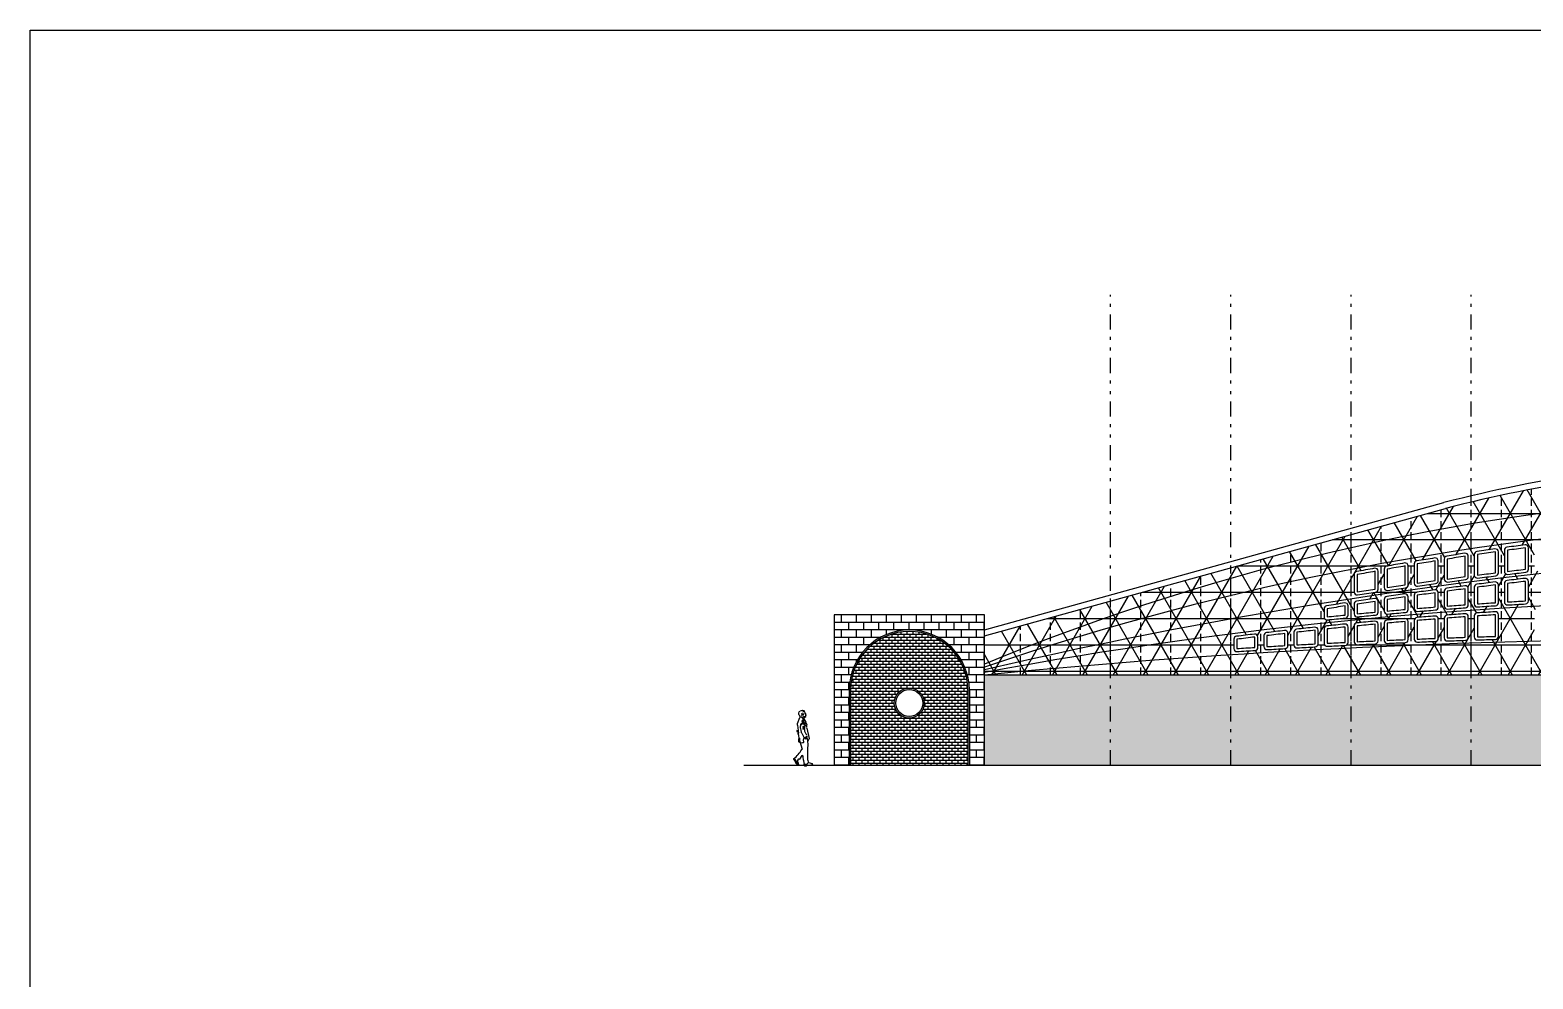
# Model space of a CAD drawing. Header units: inches. Extents: x 21 to 132, y 19 to 196.
# Drawn here: x 21.2 to 71.2, y 164.1 to 195.7 of the extents above; entities that cross this region are included whole.
import ezdxf

# ---------------------------------------------------------------- set-up
doc = ezdxf.new("R2010")
doc.units = ezdxf.units.IN
doc.header["$MEASUREMENT"] = 0
doc.linetypes.add('DIVIDE', pattern=[1.25, 0.5, -0.25, 0, -0.25, 0, -0.25])
doc.linetypes.add('HIDDEN', pattern=[0.375, 0.25, -0.125])
for name, color, linetype in [('ax', 40, 'DIVIDE'), ('FURN', 253, 'Continuous'), ('inwall', 41, 'Continuous'), ('wall', 7, 'Continuous')]:
    doc.layers.add(name, color=color, linetype=linetype)
doc.layers.add('door&win', color=5, linetype='Continuous', lineweight=25)

# ---------------------------------------------------------------- blocks, each defined once
blk = doc.blocks.new('4')
for p, q in [((-0.31, 1.618), (-0.305, 1.657)), ((-0.307, 1.587), (-0.31, 1.618)), ((-0.307, 1.587), (-0.276, 1.522)), ((-0.302, 1.664), (-0.271, 1.703)), ((-0.263, 1.517), (-0.263, 1.499)), ((-0.253, 1.713), (-0.186, 1.732)), ((-0.214, 1.54), (-0.212, 1.553)), ((-0.209, 1.602), (-0.201, 1.618)), ((-0.209, 1.602), (-0.196, 1.571)), ((-0.201, 1.618), (-0.186, 1.618)), ((-0.196, 1.571), (-0.181, 1.561)), ((-0.186, 1.732), (-0.139, 1.721)), ((-0.186, 1.618), (-0.173, 1.587)), ((-0.173, 1.587), (-0.16, 1.577)), ((-0.17, 1.682), (-0.124, 1.701)), ((-0.17, 1.682), (-0.165, 1.67)), ((-0.16, 1.577), (-0.145, 1.587)), ((-0.158, 1.54), (-0.142, 1.525)), ((-0.155, 1.628), (-0.145, 1.587)), ((-0.142, 1.525), (-0.093, 1.522)), ((-0.139, 1.721), (-0.124, 1.708)), ((-0.124, 1.708), (-0.124, 1.701)), ((-0.124, 1.701), (-0.114, 1.682)), ((-0.124, 1.489), (-0.067, 1.522)), ((-0.114, 1.682), (-0.103, 1.651)), ((-0.103, 1.651), (-0.103, 1.633)), ((-0.103, 1.633), (-0.08, 1.618)), ((-0.08, 1.618), (-0.07, 1.602)), ((-0.072, 1.571), (-0.07, 1.602)), ((-0.072, 1.571), (-0.07, 1.553)), ((-0.067, 1.522), (-0.07, 1.553)), ((-0.356, 1.047), (-0.344, 1.078)), ((-0.356, 1.047), (-0.356, 1.037)), ((-0.354, 1.006), (-0.356, 1.037)), ((-0.354, 1.006), (-0.331, 0.926)), ((-0.348, 1.295), (-0.274, 1.489)), ((-0.348, 1.23), (-0.348, 1.295)), ((-0.348, 1.23), (-0.32, 0.972)), ((-0.274, 1.489), (-0.263, 1.499)), ((-0.257, 1.154), (-0.243, 1.07)), ((-0.253, 1.13), (-0.251, 1.161)), ((-0.251, 1.168), (-0.24, 1.272)), ((-0.243, 1.07), (-0.222, 0.988)), ((-0.24, 1.272), (-0.23, 1.287)), ((-0.232, 1.295), (-0.23, 1.287)), ((-0.23, 1.287), (-0.163, 1.331)), ((-0.22, 1.496), (-0.105, 1.387)), ((-0.196, 1.279), (-0.191, 1.295)), ((-0.196, 1.279), (-0.181, 1.282)), ((-0.191, 1.349), (-0.168, 1.36)), ((-0.191, 1.349), (-0.189, 1.36)), ((-0.189, 1.36), (-0.17, 1.375)), ((-0.186, 1.168), (-0.106, 1.228)), ((-0.181, 1.282), (-0.165, 1.29)), ((-0.17, 1.375), (-0.132, 1.378)), ((-0.168, 1.36), (-0.155, 1.372)), ((-0.168, 1.101), (-0.163, 1.117)), ((-0.168, 1.101), (-0.16, 1.101)), ((-0.163, 1.331), (-0.147, 1.336)), ((-0.163, 1.117), (-0.106, 1.181)), ((-0.16, 1.254), (-0.137, 1.285)), ((-0.155, 1.372), (-0.147, 1.378)), ((-0.147, 1.336), (-0.134, 1.331)), ((-0.147, 1.321), (-0.134, 1.331)), ((-0.142, 1.46), (-0.132, 1.473)), ((-0.142, 1.46), (-0.139, 1.445)), ((-0.142, 1.437), (-0.139, 1.445)), ((-0.137, 1.285), (-0.119, 1.297)), ((-0.137, 1.269), (-0.106, 1.29)), ((-0.135, 1.441), (-0.077, 1.331)), ((-0.132, 1.473), (-0.124, 1.489)), ((-0.121, 1.295), (-0.106, 1.29)), ((-0.121, 1.086), (-0.096, 1.212)), ((-0.106, 1.29), (-0.098, 1.29)), ((-0.106, 1.228), (-0.096, 1.228)), ((-0.098, 1.324), (-0.09, 1.347)), ((-0.098, 1.29), (-0.09, 1.274)), ((-0.093, 1.246), (-0.096, 1.343)), ((-0.096, 1.228), (-0.096, 1.212)), ((-0.093, 1.246), (-0.093, 1.23)), ((-0.09, 1.364), (-0.044, 1.243)), ((-0.041, 1.174), (-0.044, 1.23)), ((-0.041, 1.14), (-0.039, 1.155)), ((-0.041, 1.14), (0.041, 0.796)), ((-0.331, 0.926), (-0.32, 0.915)), ((-0.318, 0.926), (-0.32, 0.972)), ((-0.32, 0.915), (-0.305, 0.778)), ((-0.305, 0.683), (-0.305, 0.778)), ((-0.305, 0.683), (-0.302, 0.675)), ((-0.302, 0.675), (-0.294, 0.672)), ((-0.294, 0.672), (-0.271, 0.675)), ((-0.276, 0.688), (-0.196, 0.44)), ((-0.274, 0.703), (-0.271, 0.778)), ((-0.274, 0.703), (-0.261, 0.69)), ((-0.271, 0.778), (-0.269, 0.802)), ((-0.266, 0.675), (-0.261, 0.69)), ((-0.258, 0.649), (-0.181, 0.662)), ((-0.222, 0.988), (-0.204, 0.972)), ((-0.204, 0.972), (-0.124, 0.817)), ((-0.181, 0.662), (-0.15, 0.654)), ((-0.15, 0.654), (-0.142, 0.667)), ((-0.145, 0.747), (-0.124, 0.817)), ((-0.142, 0.667), (-0.145, 0.747)), ((-0.121, 0.82), (-0.108, 0.817)), ((-0.108, 0.817), (-0.044, 0.866)), ((-0.108, 0.817), (-0.103, 0.802)), ((-0.103, 0.802), (-0.09, 0.789)), ((-0.09, 0.789), (-0.075, 0.781)), ((-0.075, 0.781), (-0.059, 0.791)), ((-0.059, 0.791), (-0.034, 0.843)), ((-0.052, 0.858), (-0.049, 0.843)), ((-0.049, 0.843), (-0.003, 0.698)), ((-0.041, 0.882), (-0.034, 0.843)), ((-0.041, 0.866), (-0.034, 0.853)), ((-0.01, 0.455), (0.003, 0.585)), ((-0.008, 0.714), (-0.008, 0.74)), ((-0.008, 0.74), (0.008, 0.727)), ((0.003, 0.595), (-0.003, 0.698)), ((0.008, 0.727), (0.021, 0.732)), ((0.021, 0.732), (0.041, 0.778)), ((0.041, 0.796), (0.041, 0.778)), ((-0.473, 0.089), (-0.46, 0.068)), ((-0.462, 0.13), (-0.455, 0.13)), ((-0.46, 0.068), (-0.444, 0.058)), ((-0.455, 0.13), (-0.372, -0.012)), ((-0.431, 0.011), (-0.426, 0.003)), ((-0.341, 0.003), (-0.325, 0.101)), ((-0.341, 0.003), (-0.318, -0.074)), ((-0.336, 0.021), (-0.333, 0.068)), ((-0.325, 0.101), (-0.315, 0.117)), ((-0.315, 0.117), (-0.269, 0.101)), ((-0.269, 0.101), (-0.196, 0.223)), ((-0.24, 0.391), (-0.196, 0.44)), ((-0.196, 0.223), (-0.181, 0.236)), ((-0.181, 0.236), (-0.168, 0.197)), ((-0.152, 0.068), (-0.163, 0.182)), ((-0.152, 0.068), (-0.134, -0.028)), ((-0.008, 0.068), (-0.01, 0.455)), ((-0.008, 0.068), (0.005, 0.003)), ((-0.372, -0.012), (-0.331, -0.061)), ((-0.331, -0.079), (-0.318, -0.074)), ((-0.134, -0.028), (-0.119, -0.048)), ((-0.121, -0.092), (-0.124, -0.061)), ((-0.121, -0.092), (-0.111, -0.108)), ((-0.119, -0.048), (-0.067, -0.059)), ((-0.111, -0.108), (0.072, -0.097)), ((-0.111, -0.108), (-0.106, -0.126)), ((-0.106, -0.126), (-0.052, -0.121)), ((-0.065, -0.061), (-0.052, -0.061)), ((-0.052, -0.121), (-0.041, -0.105)), ((0.013, -0.01), (0.137, -0.043)), ((0.072, -0.097), (0.134, -0.074)), ((0.134, -0.074), (0.147, -0.061)), ((0.137, -0.043), (0.147, -0.059))]:
    blk.add_line(p, q)
for centre, radius, start, end in [((-0.231, 1.391), 0.113, 38.0128, 106.5863), ((-0.105, 1.181), 0.146, 106.593, 172.6097), ((-0.149, 1.342), 0.0646, 88.5317, 148.6993), ((0.149, 1.103), 0.271, 183.6713, 224.5706), ((-1.041, 0.89), 0.954, 306.1676, 330.985), ((-0.429, 0.112), 0.0497, 171.0275, 207.8969), ((-0.262, 0.093), 0.186, 191.1032, 248.2953), ((-0.082, 0.046), 0.11, 287.3299, 329.405)]:
    blk.add_arc(centre, radius, start, end)

msp = doc.modelspace()

# ---------------------------------------------------------------- hatches: boundary and pattern name
at = {"layer": 'door&win'}
h = msp.add_hatch(color=256, dxfattribs=at)
h.dxf.hatch_style = 1
h.paths.add_polyline_path([(50.9192, 173.28348, 1), (49.9192, 173.28348, 1)])
h.paths.add_polyline_path([(50.8692, 173.28348, 1), (49.9692, 173.28348, 1)], flags=16)
at = {"layer": 'FURN'}
h = msp.add_hatch(dxfattribs=at)
h.set_pattern_fill('NET3', color=256, scale=7)
h.set_pattern_definition([(0, (187.1127, 140.2194), (0, 0.875), []), (60, (187.1127, 140.2194), (-0.757772, 0.4375), []), (120, (187.1127, 140.2194), (-0.757772, -0.4375), [])])
h.paths.add_polyline_path([(78.11922, 181.21451, 0.00522795), (77.11926, 181.16179), (77.11926, 174.21469), (78.11928, 174.21469)])
h.paths.add_polyline_path([(77.11926, 181.16179, 0.02100833), (73.11926, 180.73967), (73.11926, 174.21469), (77.11926, 174.21469)])
h.paths.add_polyline_path([(76.11926, 178.97454), (76.11926, 178.25033, -0.38957457), (76.02774, 178.15069, 0.00092905), (75.42811, 178.09857, -0.44039823), (75.31926, 178.19818), (75.31926, 178.9263, -0.39002851), (75.41094, 179.02595, -0.00152008), (76.01155, 179.07425, -0.43700783)], flags=16)
h.paths.add_polyline_path([(76.01926, 178.97454), (76.01926, 178.25033, 0.00092905), (75.41926, 178.19818), (75.41926, 178.9263, -0.00152008)], flags=0)
h.paths.add_polyline_path([(75.11926, 178.8921), (75.11926, 178.16216, -0.38779202), (75.02835, 178.06257, 0.00108453), (74.32879, 177.99718, -0.44243434), (74.21926, 178.09672), (74.21926, 178.82831, -0.38681888), (74.30983, 178.92786, -0.00177505), (75.01054, 178.99172, -0.44002898)], flags=16)
h.paths.add_polyline_path([(75.01926, 178.8921), (75.01926, 178.16216, 0.00108453), (74.31926, 178.09672), (74.31926, 178.82831, -0.00177505)], flags=0)
h.paths.add_polyline_path([(76.91132, 178.02278, -0.43768716), (77.01926, 177.92309), (77.01926, 176.90108, -0.40967608), (76.92081, 176.80109, 0.00087011), (76.42116, 176.79247, -0.41978871), (76.31926, 176.89245), (76.31926, 177.88249, -0.39022907), (76.41101, 177.98215, -0.00077576)], flags=16)
h.paths.add_polyline_path([(76.11926, 177.84889), (76.11926, 176.8843, -0.40784815), (76.02144, 176.78432, 0.00104427), (75.42186, 176.77001, -0.42183731), (75.31926, 176.86997), (75.31926, 177.7966, -0.38844168), (75.4104, 177.89621, -0.00093137), (76.01077, 177.94852, -0.43935221)], flags=16)
h.paths.add_polyline_path([(76.91926, 177.92309), (76.91926, 176.90108, 0.00087011), (76.41926, 176.89245), (76.41926, 177.88249, -0.00077576)], flags=0)
h.paths.add_polyline_path([(76.01926, 177.84889), (76.01926, 176.8843, 0.00104427), (75.41926, 176.86997), (75.41926, 177.7966, -0.00093137)], flags=0)
h.paths.add_polyline_path([(75.11926, 177.76049), (75.11926, 176.85903, -0.40581956), (75.02214, 176.75907, 0.00121856), (74.32262, 176.73725, -0.42409467), (74.21926, 176.83719), (74.21926, 177.69489, -0.3864769), (74.30971, 177.79443, -0.00108724), (75.01015, 177.86008, -0.4412056)], flags=16)
h.paths.add_polyline_path([(75.01926, 177.76049), (75.01926, 176.85903, 0.00121856), (74.31926, 176.83719), (74.31926, 177.69489, -0.00108724)], flags=0)
h.paths.add_polyline_path([(74.01926, 178.7896), (74.01926, 178.05795, -0.38583253), (73.92903, 177.95843, 0.00093018), (73.3294, 177.89843, -0.44428916), (73.21926, 177.99792), (73.21926, 178.72847, -0.38390412), (73.30882, 178.82793, -0.00152304), (73.90943, 178.88912, -0.44336317)], flags=16)
h.paths.add_polyline_path([(73.91926, 178.7896), (73.91926, 178.05795, 0.00093018), (73.31926, 177.99792), (73.31926, 178.72847, -0.00152304)], flags=0)
h.paths.add_polyline_path([(74.01926, 177.65602), (74.01926, 176.82318, -0.40359094), (73.9229, 176.72325, 0.00104475), (73.32332, 176.70016, -0.4261505), (73.21926, 176.80008), (73.21926, 177.59584, -0.38469187), (73.3091, 177.69532, -0.00093251), (73.90947, 177.75554, -0.44324848)], flags=16)
h.paths.add_polyline_path([(76.11926, 176.4842), (76.11926, 175.61137, -0.41253056), (76.01984, 175.51138, 0.00059598), (75.42008, 175.50721, -0.41659782), (75.31926, 175.60721), (75.31926, 176.46984, -0.40660958), (75.41666, 176.5698, -0.00104719), (76.01708, 176.58418, -0.42062565)], flags=16)
h.paths.add_polyline_path([(73.91926, 177.65602), (73.91926, 176.82318, 0.00104475), (73.31926, 176.80008), (73.31926, 177.59584, -0.00093251)], flags=0)
h.paths.add_polyline_path([(76.01926, 176.4842), (76.01926, 175.61137, 0.00059598), (75.41926, 175.60721), (75.41926, 176.46984, -0.00104719)], flags=0)
h.paths.add_polyline_path([(75.11926, 176.45886), (75.11926, 175.60364, -0.41136868), (75.02023, 175.50364, 0.00069534), (74.32051, 175.49587, -0.4178807), (74.21926, 175.59586), (74.21926, 176.43697, -0.40437371), (74.31589, 176.53691, -0.00122197), (75.01638, 176.55882, -0.42268134)], flags=16)
h.paths.add_polyline_path([(75.01926, 176.45886), (75.01926, 175.60364, 0.00069534), (74.31926, 175.59586), (74.31926, 176.43697, -0.00122197)], flags=0)
h.paths.add_polyline_path([(74.01926, 176.42292), (74.01926, 175.59054, -0.41009166), (73.92067, 175.49055, 0.00059604), (73.32091, 175.48138, -0.41904804), (73.21926, 175.58137), (73.21926, 176.39975, -0.40234361), (73.31519, 176.49966, -0.00104767), (73.91561, 176.52285, -0.42494658)], flags=16)
h.paths.add_polyline_path([(73.91926, 176.42292), (73.91926, 175.59054, 0.00059604), (73.31926, 175.58137), (73.31926, 176.39975, -0.00104767)], flags=0)
h.paths.add_polyline_path([(73.11926, 180.73967, 0.02127416), (69.11926, 179.97166), (69.11926, 174.21469), (73.11926, 174.21469)])
h.paths.add_polyline_path([(70.9064, 178.54608, -0.45251876), (71.01926, 178.44691), (71.01926, 177.7352, -0.38049458), (70.93088, 177.63588, 0.00093208), (70.33125, 177.56458, -0.4498764), (70.21926, 177.66386), (70.21926, 178.36722, -0.37517389), (70.30579, 178.4663, -0.0015285)], flags=16)
h.paths.add_polyline_path([(71.3068, 178.59718, -0.00152651), (71.90741, 178.67074, -0.44945634), (72.01926, 178.57145), (72.01926, 177.84907, -0.38227298), (71.93027, 177.74967, 0.00093141), (71.33064, 177.68215, -0.4480101), (71.21926, 177.7815), (71.21926, 178.49796, -0.37808197)], flags=16)
h.paths.add_polyline_path([(70.91926, 178.44691), (70.91926, 177.7352, 0.00093208), (70.31926, 177.66386), (70.31926, 178.36722, -0.0015285)], flags=0)
h.paths.add_polyline_path([(71.31926, 178.49796, -0.00152651), (71.91926, 178.57145), (71.91926, 177.84907, 0.00093141), (71.31926, 177.7815)], flags=0)
h.paths.add_polyline_path([(70.01926, 178.31201), (70.01926, 177.61504, -0.37871698), (69.9315, 177.51579, 0.00093279), (69.33187, 177.44072, -0.45174671), (69.21926, 177.53992), (69.21926, 178.22608, -0.37226733), (69.30478, 178.32503, -0.00153065), (69.90539, 178.41104, -0.45559232)], flags=16)
h.paths.add_polyline_path([(69.91926, 178.31201), (69.91926, 177.61504, 0.00093279), (69.31926, 177.53992), (69.31926, 178.22608, -0.00153065)], flags=0)
h.paths.add_polyline_path([(70.90761, 177.43179, -0.4488431), (71.01926, 177.33247), (71.01926, 176.68252, -0.3975268), (70.92499, 176.58268, 0.00104582), (70.32541, 176.54703, -0.43234031), (70.21926, 176.64684), (70.21926, 177.26095, -0.37934246), (70.30724, 177.36022, -0.00093442)], flags=16)
h.paths.add_polyline_path([(70.91926, 177.33247), (70.91926, 176.68252, 0.00104582), (70.31926, 176.64684), (70.31926, 177.26095, -0.00093442)], flags=0)
h.paths.add_polyline_path([(70.01926, 177.212), (70.01926, 176.62165, -0.39550955), (69.92569, 176.52186, 0.00104628), (69.3261, 176.482, -0.43441143), (69.21926, 176.58177), (69.21926, 177.13669, -0.37756095), (69.30662, 177.23589, -0.00093513), (69.90699, 177.31125, -0.45071581)], flags=16)
h.paths.add_polyline_path([(72.30848, 177.58993, -0.00093311), (72.90885, 177.65392, -0.44510953), (73.01926, 177.55446), (73.01926, 176.78328, -0.40156738), (72.9236, 176.68337, 0.00104505), (72.32402, 176.6561, -0.42820997), (72.21926, 176.75598), (72.21926, 177.49051, -0.38290783)], flags=16)
h.paths.add_polyline_path([(69.91926, 177.212), (69.91926, 176.62165, 0.00104628), (69.31926, 176.58177), (69.31926, 177.13669, -0.00093513)], flags=0)
h.paths.add_polyline_path([(72.31926, 177.49051, -0.00093311), (72.91926, 177.55446), (72.91926, 176.78328, 0.00104505), (72.31926, 176.75598)], flags=0)
h.paths.add_polyline_path([(71.3138, 176.40416, -0.00122304), (72.01429, 176.44077, -0.42886959), (72.11926, 176.3409), (72.11926, 175.55658, -0.40788839), (72.02143, 175.45661, 0.00069548), (71.3217, 175.44049, -0.42138589), (71.21926, 175.54046), (71.21926, 176.30431, -0.39829012)], flags=16)
h.paths.add_polyline_path([(71.31926, 176.30431, -0.00122304), (72.01926, 176.3409), (72.01926, 175.55658, 0.00069548), (71.31926, 175.54046)], flags=0)
h.paths.add_polyline_path([(70.01926, 176.22082), (70.01926, 175.50236, -0.40545671), (69.92226, 175.4024, 0.00059626), (69.3225, 175.38369, -0.42372811), (69.21926, 175.48364), (69.21926, 176.18083, -0.39424481), (69.3124, 176.28059, -0.00104921), (69.91282, 176.32061, -0.43322162)], flags=16)
h.paths.add_polyline_path([(69.91926, 176.22082), (69.91926, 175.50236, 0.00059626), (69.31926, 175.48364), (69.31926, 176.18083, -0.00104921)], flags=0)
h.paths.add_polyline_path([(72.41457, 176.46016, -0.0008733), (72.91491, 176.48281, -0.42700966), (73.01926, 176.3829), (73.01926, 175.57446, -0.40893165), (72.92107, 175.47447, 0.00049673), (72.42127, 175.46495, -0.42009954), (72.31926, 175.56493), (72.31926, 176.36027, -0.40051847)], flags=16)
h.paths.add_polyline_path([(72.41926, 176.36027, -0.0008733), (72.91926, 176.3829), (72.91926, 175.57446, 0.00049673), (72.41926, 175.56493)], flags=0)
h.paths.add_polyline_path([(69.11926, 179.97166, 0.00462049), (68.25994, 179.76002), (65.11926, 178.89078), (65.11926, 174.21469), (69.11926, 174.21469)])
h.paths.add_polyline_path([(68.30377, 178.17332, -0.00153297), (68.90438, 178.2656, -0.45867742), (69.01926, 178.16672), (69.01926, 177.48857, -0.37694012), (68.93212, 177.3894, 0.00093354), (68.33249, 177.31053, -0.45362114), (68.21926, 177.40965), (68.21926, 178.07453, -0.36936196)], flags=16)
h.paths.add_polyline_path([(68.01926, 178.01097), (68.01926, 177.35577, -0.37516391), (67.93273, 177.25668, 0.00093432), (67.33311, 177.17401, -0.45549978), (67.21926, 177.27305), (67.21926, 177.91249, -0.36645742), (67.30276, 178.01112, -0.00153547), (67.90337, 178.1097, -0.46177452)], flags=16)
h.paths.add_polyline_path([(68.31926, 178.07453, -0.00153297), (68.91926, 178.16672), (68.91926, 177.48857, 0.00093354), (68.31926, 177.40965)], flags=0)
h.paths.add_polyline_path([(67.91926, 178.01097), (67.91926, 177.35577, 0.00093432), (67.31926, 177.27305), (67.31926, 177.91249, -0.00153547)], flags=0)
h.paths.add_polyline_path([(67.01926, 177.84473), (67.01926, 177.21663, -0.37338827), (66.93335, 177.11763, 0.00093514), (66.33372, 177.03114, -0.45738272), (66.21926, 177.13009), (66.21926, 177.73993, -0.36355335), (66.30175, 177.83838, -0.00153813), (66.90236, 177.94329, -0.46488407)], flags=16)
h.paths.add_polyline_path([(66.91926, 177.84473), (66.91926, 177.21663, 0.00093514), (66.31926, 177.13009), (66.31926, 177.73993, -0.00153813)], flags=0)
h.paths.add_polyline_path([(68.306, 177.10521, -0.00093589), (68.90637, 177.18438, -0.4525926), (69.01926, 177.08521), (69.01926, 176.55378, -0.39349417), (68.92638, 176.45403, 0.00104679), (68.3268, 176.40997, -0.43648668), (68.21926, 176.50969), (68.21926, 177.0061, -0.37578012)], flags=16)
h.paths.add_polyline_path([(68.01926, 176.95208), (68.01926, 176.47889, -0.39148056), (67.92708, 176.3792, 0.00104735), (67.3275, 176.33093, -0.43856619), (67.21926, 176.43059), (67.21926, 176.86915, -0.3739999), (67.30538, 176.96818, -0.00093667), (67.90576, 177.05116, -0.45447356)], flags=16)
h.paths.add_polyline_path([(68.31926, 177.0061, -0.00093589), (68.91926, 177.08521), (68.91926, 176.55378, 0.00104679), (68.31926, 176.50969)], flags=0)
h.paths.add_polyline_path([(67.91926, 176.95208), (67.91926, 176.47889, 0.00104735), (67.31926, 176.43059), (67.31926, 176.86915, -0.00093667)], flags=0)
h.paths.add_polyline_path([(67.01926, 176.81259), (67.01926, 176.39699, -0.38946859), (66.92777, 176.29735, 0.00104797), (66.32819, 176.24486, -0.44065009), (66.21926, 176.34446), (66.21926, 176.72583, -0.3722202), (66.30477, 176.82478, -0.0009375), (66.90514, 176.91159, -0.4563588)], flags=16)
h.paths.add_polyline_path([(66.01926, 177.66794), (66.01926, 177.07113, -0.37161312), (65.93397, 176.97222, 0.000936), (65.33434, 176.88191, -0.45927006), (65.21926, 176.98077), (65.21926, 177.55678, -0.3606494), (65.30074, 177.65505, -0.00154098), (65.90135, 177.76633, -0.46800651)], flags=16)
h.paths.add_polyline_path([(66.91926, 176.81259), (66.91926, 176.39699, 0.00104797), (66.31926, 176.34446), (66.31926, 176.72583, -0.0009375)], flags=0)
h.paths.add_polyline_path([(65.91926, 177.66794), (65.91926, 177.07113, 0.000936), (65.31926, 176.98077), (65.31926, 177.55678, -0.00154098)], flags=0)
h.paths.add_polyline_path([(68.3117, 176.20826, -0.00104973), (68.91212, 176.2525, -0.43530028), (69.01926, 176.15276), (69.01926, 175.47037, -0.40430002), (68.92266, 175.37043, 0.00059634), (68.3229, 175.34933, -0.42490091), (68.21926, 175.44926), (68.21926, 176.10855, -0.39222493)], flags=16)
h.paths.add_polyline_path([(67.91142, 176.17736, -0.43738314), (68.01926, 176.07766), (68.01926, 175.4344, -0.40314409), (67.92306, 175.33447, 0.00059642), (67.32329, 175.31099, -0.42607488), (67.21926, 175.41091), (67.21926, 176.02923, -0.39020675), (67.31101, 176.12889, -0.00105029)], flags=16)
h.paths.add_polyline_path([(68.31926, 176.10855, -0.00104973), (68.91926, 176.15276), (68.91926, 175.47037, 0.00059634), (68.31926, 175.44926)], flags=0)
h.paths.add_polyline_path([(67.91926, 176.07766), (67.91926, 175.4344, 0.00059642), (67.31926, 175.41091), (67.31926, 176.02923, -0.00105029)], flags=0)
h.paths.add_polyline_path([(66.01926, 176.66672), (66.01926, 176.30804, -0.38745816), (65.92847, 176.20847, 0.00104863), (65.32889, 176.15176, -0.44273851), (65.21926, 176.25129), (65.21926, 176.57613, -0.37044093), (65.30415, 176.67498, -0.00093837), (65.90452, 176.76563, -0.45824841)], flags=16)
h.paths.add_polyline_path([(67.01926, 175.99552), (67.01926, 175.39445, -0.40198892), (66.92345, 175.29454, 0.00059652), (66.32369, 175.26867, -0.42725003), (66.21926, 175.36857), (66.21926, 175.94286, -0.38819016), (66.31031, 176.04245, -0.00105091), (66.91073, 176.09516, -0.43947035)], flags=16)
h.paths.add_polyline_path([(65.91926, 176.66672), (65.91926, 176.30804, 0.00104863), (65.31926, 176.25129), (65.31926, 176.57613, -0.00093837)], flags=0)
h.paths.add_polyline_path([(66.91926, 175.99552), (66.91926, 175.39445, 0.00059652), (66.31926, 175.36857), (66.31926, 175.94286, -0.00105091)], flags=0)
h.paths.add_polyline_path([(66.01926, 175.90633), (66.01926, 175.35052, -0.40083448), (65.92385, 175.25062, 0.00059663), (65.32409, 175.22236, -0.42842639), (65.21926, 175.32224), (65.21926, 175.84942, -0.38617504), (65.30961, 175.94895, -0.00105159), (65.91003, 176.0059, -0.44156202)], flags=16)
h.paths.add_polyline_path([(65.91926, 175.90633), (65.91926, 175.35052, 0.00059663), (65.31926, 175.32224), (65.31926, 175.84942, -0.00105159)], flags=0)
h.paths.add_polyline_path([(65.11926, 178.89078), (61.11926, 177.78371), (61.11926, 174.21469), (65.11926, 174.21469)])
h.paths.add_polyline_path([(64.30353, 176.51878, -0.00093928), (64.9039, 176.61327, -0.46014249), (65.01926, 176.51446), (65.01926, 176.21205, -0.38544916), (64.92917, 176.11254, 0.00104935), (64.32958, 176.0516, -0.44483157), (64.21926, 176.15106), (64.21926, 176.42003, -0.36866203)], flags=16)
h.paths.add_polyline_path([(64.31926, 176.42003, -0.00093928), (64.91926, 176.51446), (64.91926, 176.21205, 0.00104935), (64.31926, 176.15106)], flags=0)
h.paths.add_polyline_path([(64.30891, 175.84837, -0.00105231), (64.90933, 175.90957, -0.4436583), (65.01926, 175.81007), (65.01926, 175.3026, -0.39968075), (64.92425, 175.20272, 0.00059675), (64.32449, 175.17207, -0.42960397), (64.21926, 175.27193), (64.21926, 175.74891, -0.38416128)], flags=16)
h.paths.add_polyline_path([(64.01926, 175.70672), (64.01926, 175.25069, -0.3985277), (63.92464, 175.15083, 0.00059687), (63.32488, 175.11779, -0.43078281), (63.21926, 175.21763), (63.21926, 175.6413, -0.38214876), (63.30821, 175.74069, -0.00105309), (63.90863, 175.80615, -0.44575931)], flags=16)
h.paths.add_polyline_path([(64.31926, 175.74891, -0.00105231), (64.91926, 175.81007), (64.91926, 175.3026, 0.00059675), (64.31926, 175.27193)], flags=0)
h.paths.add_polyline_path([(63.91926, 175.70672), (63.91926, 175.25069, 0.00059687), (63.31926, 175.21763), (63.31926, 175.6413, -0.00105309)], flags=0)
h.paths.add_polyline_path([(63.01926, 175.59627), (63.01926, 175.19479, -0.39737532), (62.92504, 175.09496, 0.00059701), (62.32528, 175.05952, -0.43196292), (62.21926, 175.15934), (62.21926, 175.52659, -0.38013737), (62.30752, 175.6259, -0.00105392), (62.90794, 175.69563, -0.44786519)], flags=16)
h.paths.add_polyline_path([(62.91926, 175.59627), (62.91926, 175.19479, 0.00059701), (62.31926, 175.15934), (62.31926, 175.52659, -0.00105392)], flags=0)
h.paths.add_polyline_path([(62.01926, 175.47871), (62.01926, 175.1349, -0.39622359), (61.92544, 175.03509, 0.00059715), (61.32568, 174.99725, -0.43314433), (61.21926, 175.09705), (61.21926, 175.40475, -0.378127), (61.30682, 175.50397, -0.00105481), (61.90724, 175.57798, -0.44997607)], flags=16)
h.paths.add_polyline_path([(61.91926, 175.47871), (61.91926, 175.1349, 0.00059715), (61.31926, 175.09705), (61.31926, 175.40475, -0.00105481)], flags=0)
h.paths.add_polyline_path([(61.11926, 177.78371), (57.11926, 176.67664), (57.11926, 174.21469), (61.11926, 174.21469)])
h.paths.add_polyline_path([(57.11926, 176.67664), (52.9194, 175.51425), (52.91934, 174.21469), (57.11926, 174.21469)])
at = {"layer": 'inwall'}
h = msp.add_hatch(dxfattribs=at)
h.set_pattern_fill('BRICK', color=251)
h.set_pattern_definition([(0, (-154.83917, 183.97823), (0, 0.25), []), (90, (-154.83917, 183.97823), (-0.5, 0), [0.25, -0.25]), (90, (-154.58917, 183.97823), (-0.5, 0), [-0.25, 0.25])])
h.paths.add_polyline_path([(52.4192, 173.71469), (52.4192, 171.21469), (52.9192, 171.21469), (52.9192, 176.21327), (47.9192, 176.21327), (47.9192, 171.21469), (48.4192, 171.21469), (48.4192, 173.71422, -1)])
h = msp.add_hatch(color=256, dxfattribs=at)
h.dxf.hatch_style = 1
h.paths.add_polyline_path([(48.4192, 173.71422), (48.4192, 171.21469), (48.4692, 171.21469), (48.4692, 173.71422, -1), (52.3692, 173.71468), (52.3692, 171.21469), (52.4192, 171.21469), (52.4192, 173.71469, 1)])
h = msp.add_hatch(dxfattribs=at)
h.set_pattern_fill('BRICK', color=253, scale=0.4)
h.set_pattern_definition([(0, (-161.44875, 183.97823), (0, 0.1), []), (90, (-161.44875, 183.97823), (-0.2, 0), [0.1, -0.1]), (90, (-161.34875, 183.97823), (-0.2, 0), [-0.1, 0.1])])
h.paths.add_polyline_path([(48.4692, 173.71422), (48.4692, 171.21469), (52.3692, 171.21469), (52.3692, 173.71468, 1)])
h.paths.add_polyline_path([(50.9192, 173.28348, -1), (49.9192, 173.28348, -1)], flags=16)
h.paths.add_polyline_path([(50.8692, 173.28348, -1), (49.9692, 173.28348, -1)], flags=0)
h = msp.add_hatch(dxfattribs=at)
h.set_pattern_fill('BRICK', color=253, scale=0.6)
h.set_pattern_definition([(0, (187.11269, 140.21943), (0, 0.15), []), (90, (187.1127, 140.21943), (-0.3, 0), [0.15, -0.15]), (90, (187.2627, 140.21943), (-0.3, 0), [-0.15, 0.15])])
h.paths.add_polyline_path([(77.11926, 174.21469), (73.11926, 174.21469), (73.11926, 171.21469), (77.11926, 171.21469)])
h.paths.add_polyline_path([(73.11926, 174.21469), (69.11926, 174.21469), (69.11926, 171.21469), (73.11926, 171.21469)])
h.paths.add_polyline_path([(69.11926, 174.21469), (65.11926, 174.21469), (65.11926, 171.21469), (69.11926, 171.21469)])
h.paths.add_polyline_path([(65.11926, 174.21469), (61.11926, 174.21469), (61.11926, 171.21469), (65.11926, 171.21469)])
h.paths.add_polyline_path([(61.11926, 174.21469), (52.91934, 174.21469), (52.9192, 171.21469), (61.11926, 171.21469)])

# ---------------------------------------------------------------- linework, layer by layer
for p, q in [((21.16839, 195.67672), (132.18873, 195.67672)), ((52.9192, 171.21469), (52.91941, 175.72177))]:
    msp.add_line(p, q)
msp.add_lwpolyline([(21.16839, 19.16754), (21.16839, 195.67672)])
at = {"layer": 'ax'}
for p, q in [((57.11926, 171.21469), (57.11926, 186.86993)), ((61.11926, 171.21469), (61.11926, 186.86993)), ((65.11926, 171.21469), (65.11926, 186.86993)), ((69.11926, 171.21469), (69.11926, 186.86993))]:
    msp.add_line(p, q, dxfattribs=at)
at = {"layer": 'door&win'}
for points in [[(71.01926, 178.44691, 0.45251876), (70.9064, 178.54608, 0.0015285), (70.30579, 178.4663, 0.37517389), (70.21926, 178.36722), (70.21926, 177.66386, 0.4498764), (70.33125, 177.56458, -0.00093208), (70.93088, 177.63588, 0.38049458), (71.01926, 177.7352)], [(68.01926, 178.01097, 0.46177452), (67.90337, 178.1097, 0.00153547), (67.30276, 178.01112, 0.36645742), (67.21926, 177.91249), (67.21926, 177.27305, 0.45549978), (67.33311, 177.17401, -0.00093432), (67.93273, 177.25668, 0.37516391), (68.01926, 177.35577)], [(67.91926, 178.01097, 0.00153547), (67.31926, 177.91249), (67.31926, 177.27305, -0.00093432), (67.91926, 177.35577)], [(69.01926, 178.16672, 0.45867742), (68.90438, 178.2656, 0.00153297), (68.30377, 178.17332, 0.36936196), (68.21926, 178.07453), (68.21926, 177.40965, 0.45362114), (68.33249, 177.31053, -0.00093354), (68.93212, 177.3894, 0.37694012), (69.01926, 177.48857)], [(68.91926, 178.16672, 0.00153297), (68.31926, 178.07453), (68.31926, 177.40965, -0.00093354), (68.91926, 177.48857)], [(70.01926, 178.31201, 0.45559232), (69.90539, 178.41104, 0.00153065), (69.30478, 178.32503, 0.37226733), (69.21926, 178.22608), (69.21926, 177.53992, 0.45174671), (69.33187, 177.44072, -0.00093279), (69.9315, 177.51579, 0.37871698), (70.01926, 177.61504)], [(69.91926, 178.31201, 0.00153065), (69.31926, 178.22608), (69.31926, 177.53992, -0.00093279), (69.91926, 177.61504)], [(70.91926, 178.44691, 0.0015285), (70.31926, 178.36722), (70.31926, 177.66386, -0.00093208), (70.91926, 177.7352)], [(66.01926, 177.66794, 0.46800651), (65.90135, 177.76633, 0.00154098), (65.30074, 177.65505, 0.3606494), (65.21926, 177.55678), (65.21926, 176.98077, 0.45927006), (65.33434, 176.88191, -0.000936), (65.93397, 176.97222, 0.37161312), (66.01926, 177.07113)], [(65.91926, 177.66794, 0.00154098), (65.31926, 177.55678), (65.31926, 176.98077, -0.000936), (65.91926, 177.07113)], [(67.01926, 177.84473, 0.46488407), (66.90236, 177.94329, 0.00153813), (66.30175, 177.83838, 0.36355335), (66.21926, 177.73993), (66.21926, 177.13009, 0.45738272), (66.33372, 177.03114, -0.00093514), (66.93335, 177.11763, 0.37338827), (67.01926, 177.21663)], [(66.91926, 177.84473, 0.00153813), (66.31926, 177.73993), (66.31926, 177.13009, -0.00093514), (66.91926, 177.21663)], [(68.01926, 176.95208, 0.45447356), (67.90576, 177.05116, 0.00093667), (67.30538, 176.96818, 0.3739999), (67.21926, 176.86915), (67.21926, 176.43059, 0.43856619), (67.3275, 176.33093, -0.00104735), (67.92708, 176.3792, 0.39148056), (68.01926, 176.47889)], [(69.01926, 177.08521, 0.4525926), (68.90637, 177.18438, 0.00093589), (68.306, 177.10521, 0.37578012), (68.21926, 177.0061), (68.21926, 176.50969, 0.43648668), (68.3268, 176.40997, -0.00104679), (68.92638, 176.45403, 0.39349417), (69.01926, 176.55378)], [(68.91926, 177.08521, 0.00093589), (68.31926, 177.0061), (68.31926, 176.50969, -0.00104679), (68.91926, 176.55378)], [(70.01926, 177.212, 0.45071581), (69.90699, 177.31125, 0.00093513), (69.30662, 177.23589, 0.37756095), (69.21926, 177.13669), (69.21926, 176.58177, 0.43441143), (69.3261, 176.482, -0.00104628), (69.92569, 176.52186, 0.39550955), (70.01926, 176.62165)], [(69.91926, 177.212, 0.00093513), (69.31926, 177.13669), (69.31926, 176.58177, -0.00104628), (69.91926, 176.62165)], [(71.01926, 177.33247, 0.4488431), (70.90761, 177.43179, 0.00093442), (70.30724, 177.36022, 0.37934246), (70.21926, 177.26095), (70.21926, 176.64684, 0.43234031), (70.32541, 176.54703, -0.00104582), (70.92499, 176.58268, 0.3975268), (71.01926, 176.68252)], [(70.91926, 177.33247, 0.00093442), (70.31926, 177.26095), (70.31926, 176.64684, -0.00104582), (70.91926, 176.68252)], [(65.01926, 176.51446, 0.46014249), (64.9039, 176.61327, 0.00093928), (64.30353, 176.51878, 0.36866203), (64.21926, 176.42003), (64.21926, 176.15106, 0.44483157), (64.32958, 176.0516, -0.00104935), (64.92917, 176.11254, 0.38544916), (65.01926, 176.21205)], [(64.91926, 176.51446, 0.00093928), (64.31926, 176.42003), (64.31926, 176.15106, -0.00104935), (64.91926, 176.21205)], [(66.01926, 176.66672, 0.45824841), (65.90452, 176.76563, 0.00093837), (65.30415, 176.67498, 0.37044093), (65.21926, 176.57613), (65.21926, 176.25129, 0.44273851), (65.32889, 176.15176, -0.00104863), (65.92847, 176.20847, 0.38745816), (66.01926, 176.30804)], [(65.91926, 176.66672, 0.00093837), (65.31926, 176.57613), (65.31926, 176.25129, -0.00104863), (65.91926, 176.30804)], [(67.01926, 176.81259, 0.4563588), (66.90514, 176.91159, 0.0009375), (66.30477, 176.82478, 0.3722202), (66.21926, 176.72583), (66.21926, 176.34446, 0.44065009), (66.32819, 176.24486, -0.00104797), (66.92777, 176.29735, 0.38946859), (67.01926, 176.39699)], [(66.91926, 176.81259, 0.0009375), (66.31926, 176.72583), (66.31926, 176.34446, -0.00104797), (66.91926, 176.39699)], [(67.91926, 176.95208, 0.00093667), (67.31926, 176.86915), (67.31926, 176.43059, -0.00104735), (67.91926, 176.47889)], [(66.01926, 175.90633, 0.44156202), (65.91003, 176.0059, 0.00105159), (65.30961, 175.94895, 0.38617504), (65.21926, 175.84942), (65.21926, 175.32224, 0.42842639), (65.32409, 175.22236, -0.00059663), (65.92385, 175.25062, 0.40083448), (66.01926, 175.35052)], [(67.01926, 175.99552, 0.43947035), (66.91073, 176.09516, 0.00105091), (66.31031, 176.04245, 0.38819016), (66.21926, 175.94286), (66.21926, 175.36857, 0.42725003), (66.32369, 175.26867, -0.00059652), (66.92345, 175.29454, 0.40198892), (67.01926, 175.39445)], [(68.01926, 176.07766, 0.43738314), (67.91142, 176.17736, 0.00105029), (67.31101, 176.12889, 0.39020675), (67.21926, 176.02923), (67.21926, 175.41091, 0.42607488), (67.32329, 175.31099, -0.00059642), (67.92306, 175.33447, 0.40314409), (68.01926, 175.4344)], [(67.91926, 176.07766, 0.00105029), (67.31926, 176.02923), (67.31926, 175.41091, -0.00059642), (67.91926, 175.4344)], [(69.01926, 176.15276, 0.43530028), (68.91212, 176.2525, 0.00104973), (68.3117, 176.20826, 0.39222493), (68.21926, 176.10855), (68.21926, 175.44926, 0.42490091), (68.3229, 175.34933, -0.00059634), (68.92266, 175.37043, 0.40430002), (69.01926, 175.47037)], [(68.91926, 176.15276, 0.00104973), (68.31926, 176.10855), (68.31926, 175.44926, -0.00059634), (68.91926, 175.47037)], [(70.01926, 176.22082, 0.43322162), (69.91282, 176.32061, 0.00104921), (69.3124, 176.28059, 0.39424481), (69.21926, 176.18083), (69.21926, 175.48364, 0.42372811), (69.3225, 175.38369, -0.00059626), (69.92226, 175.4024, 0.40545671), (70.01926, 175.50236)], [(69.91926, 176.22082, 0.00104921), (69.31926, 176.18083), (69.31926, 175.48364, -0.00059626), (69.91926, 175.50236)], [(62.01926, 175.47871, 0.44997607), (61.90724, 175.57798, 0.00105481), (61.30682, 175.50397, 0.378127), (61.21926, 175.40475), (61.21926, 175.09705, 0.43314433), (61.32568, 174.99725, -0.00059715), (61.92544, 175.03509, 0.39622359), (62.01926, 175.1349)], [(63.01926, 175.59627, 0.44786519), (62.90794, 175.69563, 0.00105392), (62.30752, 175.6259, 0.38013737), (62.21926, 175.52659), (62.21926, 175.15934, 0.43196292), (62.32528, 175.05952, -0.00059701), (62.92504, 175.09496, 0.39737532), (63.01926, 175.19479)], [(62.91926, 175.59627, 0.00105392), (62.31926, 175.52659), (62.31926, 175.15934, -0.00059701), (62.91926, 175.19479)], [(64.01926, 175.70672, 0.44575931), (63.90863, 175.80615, 0.00105309), (63.30821, 175.74069, 0.38214876), (63.21926, 175.6413), (63.21926, 175.21763, 0.43078281), (63.32488, 175.11779, -0.00059687), (63.92464, 175.15083, 0.3985277), (64.01926, 175.25069)], [(63.91926, 175.70672, 0.00105309), (63.31926, 175.6413), (63.31926, 175.21763, -0.00059687), (63.91926, 175.25069)], [(65.01926, 175.81007, 0.4436583), (64.90933, 175.90957, 0.00105231), (64.30891, 175.84837, 0.38416128), (64.21926, 175.74891), (64.21926, 175.27193, 0.42960397), (64.32449, 175.17207, -0.00059675), (64.92425, 175.20272, 0.39968075), (65.01926, 175.3026)], [(64.91926, 175.81007, 0.00105231), (64.31926, 175.74891), (64.31926, 175.27193, -0.00059675), (64.91926, 175.3026)], [(65.91926, 175.90633, 0.00105159), (65.31926, 175.84942), (65.31926, 175.32224, -0.00059663), (65.91926, 175.35052)], [(66.91926, 175.99552, 0.00105091), (66.31926, 175.94286), (66.31926, 175.36857, -0.00059652), (66.91926, 175.39445)], [(61.91926, 175.47871, 0.00105481), (61.31926, 175.40475), (61.31926, 175.09705, -0.00059715), (61.91926, 175.1349)]]:
    msp.add_lwpolyline(points, format="xyb", close=True, dxfattribs=at)
for radius in [0.5, 0.45]:
    msp.add_circle((50.4192, 173.28348), radius, dxfattribs=at)
at = {"layer": 'inwall', "color": 253, "linetype": 'HIDDEN'}
for p, q in [((70.11926, 174.21469), (70.11926, 180.19689)), ((71.11926, 174.21469), (71.11926, 180.39978)), ((68.11926, 174.21469), (68.11926, 179.72108)), ((69.11926, 174.21469), (69.11926, 179.97166)), ((66.11926, 174.21469), (66.11926, 179.16755)), ((67.11926, 174.21469), (67.11926, 179.44432)), ((64.11926, 174.21469), (64.11926, 178.61401)), ((65.11926, 174.21469), (65.11926, 178.89078)), ((62.11926, 174.21469), (62.11926, 178.06048)), ((63.11926, 174.21469), (63.11926, 178.33724)), ((60.11926, 174.21469), (60.11926, 177.50694)), ((61.11926, 174.21469), (61.11926, 177.78371)), ((59.11926, 174.21469), (59.11926, 177.23017)), ((57.11926, 174.21469), (57.11926, 176.67664)), ((58.11926, 174.21469), (58.11926, 176.9534)), ((55.11926, 174.21469), (55.11926, 176.1231)), ((56.11926, 174.21469), (56.11926, 176.39987)), ((54.11926, 174.21469), (54.11926, 175.84633))]:
    msp.add_line(p, q, dxfattribs=at)
at = {"layer": 'inwall'}
for p, q in [((52.9192, 176.21327), (47.9192, 176.21327)), ((47.9192, 176.21327), (47.9192, 171.21469)), ((52.9192, 171.21469), (52.9192, 176.21327)), ((48.4192, 173.71469), (48.4192, 171.21469)), ((48.4692, 173.71469), (48.4692, 171.21469)), ((52.3692, 173.71469), (52.3692, 171.21469)), ((52.4192, 173.71469), (52.4192, 171.21469)), ((44.9192, 171.21469), (52.9192, 171.21469))]:
    msp.add_line(p, q, dxfattribs=at)
for centre, radius, start, end in [((81.69526, 105.08444), 75.21531, 92.7250982, 112.4937433), ((82.78358, 86.97731), 92.45523, 92.8917823, 108.8453275), ((89.75376, 16.76975), 161.86361, 94.1218877, 103.1537798), ((79.14865, 33.23638), 143.482, 90.411064, 100.533278), ((50.4192, 173.71445), 2, 0.006743, 179.993257), ((50.4192, 173.71445), 1.95, 0.006743, 179.993257), ((77.46637, -76.0759), 251.49144, 89.8512534, 95.6013527)]:
    msp.add_arc(centre, radius, start, end, dxfattribs=at)
at = {"layer": 'wall'}
for p, q in [((52.9194, 175.51425), (68.25994, 179.76002)), ((52.91941, 175.72177), (68.20659, 179.95277)), ((78.11926, 174.21469), (52.9192, 174.21469)), ((52.9192, 171.21469), (78.1193, 171.21469))]:
    msp.add_line(p, q, dxfattribs=at)
for centre, radius, start, end in [((80.14003, 133.37478), 48.08239, 92.408769, 104.370272), ((80.14033, 133.37156), 47.88562, 92.419028, 104.365065)]:
    msp.add_arc(centre, radius, start, end, dxfattribs=at)

# ---------------------------------------------------------------- block references
at = {"layer": 'FURN'}
msp.add_blockref('4', (47.05056, 171.31213), dxfattribs=at)

doc.saveas('drawing.dxf')
